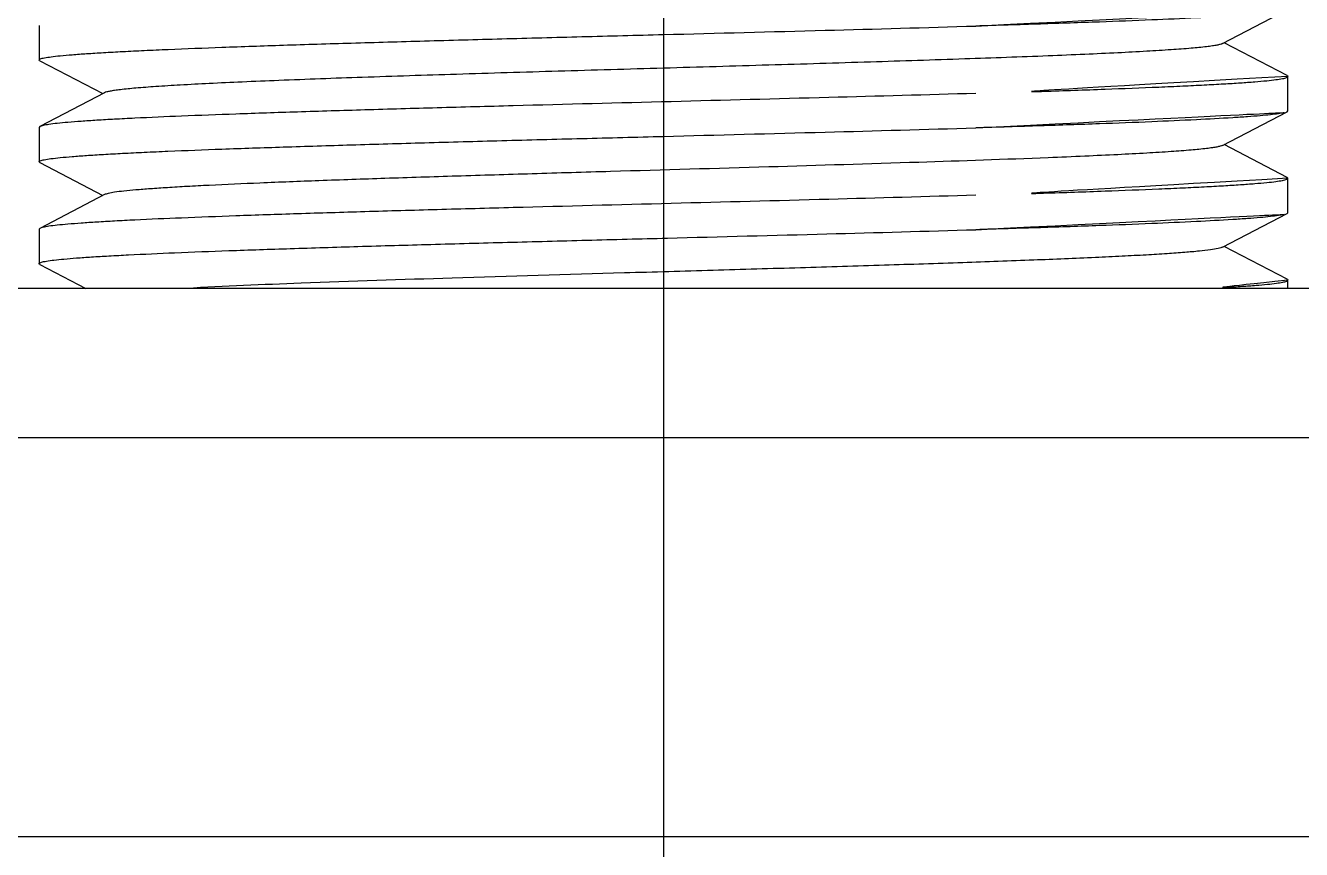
# Model space of a CAD drawing. Extents: x 16296660632 to 16296672895, y -37409619871 to -37409617326.
# Drawn here: x 16296672263.75 to 16296672286.43, y -37409617568.34 to -37409617553.69 of the extents above; entities that cross this region are included whole.
import ezdxf

# ---------------------------------------------------------------- set-up
doc = ezdxf.new("R2010")
doc.units = 0
doc.header["$LTSCALE"] = 10
doc.header["$MEASUREMENT"] = 0
doc.linetypes.add('ACAD_ISO08W100', pattern=[36, 24, -3, 6, -3])
doc.layers.get('0').update_dxf_attribs({"linetype": 'CONTINUOUS'})
doc.layers.add('06___PRT_ALL_SURFS', color=7, linetype='CONTINUOUS')

msp = doc.modelspace()

# ---------------------------------------------------------------- linework, layer by layer
at = {"color": 1, "linetype": 'ACAD_ISO08W100'}
msp.add_line((16296672275.087099, -37409617526.616676), (16296672275.087099, -37409617592.68528), dxfattribs=at)
at = {"color": 7, "linetype": 'Continuous'}
for p, q in [((16296672285.021749, -37409617554.013023), (16296672286.17333, -37409617553.412697)), ((16296672286.17333, -37409617554.581306), (16296672285.05245, -37409617553.997009)), ((16296672264.00087, -37409617554.317711), (16296672263.987101, -37409617554.303352)), ((16296672264.00087, -37409617554.317711), (16296672265.12175, -37409617554.902008)), ((16296672286.17333, -37409617554.581306), (16296672286.187099, -37409617554.595657)), ((16296672265.152451, -37409617554.886009), (16296672264.00087, -37409617555.486313)), ((16296672285.021749, -37409617555.823013), (16296672286.17333, -37409617555.22271)), ((16296672286.17333, -37409617555.22271), (16296672286.187099, -37409617555.208389)), ((16296672264.00087, -37409617555.486313), (16296672263.987101, -37409617555.500664)), ((16296672286.17333, -37409617556.391312), (16296672285.05245, -37409617555.807007)), ((16296672264.00087, -37409617556.127708), (16296672263.987101, -37409617556.113426)), ((16296672264.00087, -37409617556.127708), (16296672265.12175, -37409617556.712013)), ((16296672286.17333, -37409617556.391312), (16296672286.187099, -37409617556.405701)), ((16296672265.152451, -37409617556.696007), (16296672264.00087, -37409617557.29631)), ((16296672285.021749, -37409617557.633018), (16296672286.17333, -37409617557.032707)), ((16296672286.17333, -37409617557.032707), (16296672286.187099, -37409617557.018349)), ((16296672264.00087, -37409617557.29631), (16296672263.987101, -37409617557.310738)), ((16296672286.17333, -37409617558.201317), (16296672285.05245, -37409617557.617012)), ((16296672263.987101, -37409617557.923363), (16296672263.990471, -37409617557.91626)), ((16296672264.00087, -37409617557.937714), (16296672263.987101, -37409617557.923363)), ((16296672264.00087, -37409617557.937714), (16296672264.81805, -37409617558.363678)), ((16296672286.17333, -37409617558.201317), (16296672286.187099, -37409617558.215652)), ((16296672302.34096, -37409617558.363678), (16296672247.833241, -37409617558.363678)), ((16296672302.341221, -37409617561.022903), (16296672247.832979, -37409617561.022903)), ((16296672287.14666, -37409617568.113678), (16296672263.02754, -37409617568.113678))]:
    msp.add_line(p, q, dxfattribs=at)
for points, knots in [([(16296672280.6371, -37409617553.700027), (16296672281.021099, -37409617553.688507), (16296672281.754669, -37409617553.665787), (16296672282.79751, -37409617553.630348), (16296672283.720779, -37409617553.595047), (16296672284.509939, -37409617553.559898), (16296672285.077999, -37409617553.529297), (16296672285.45636, -37409617553.503937), (16296672285.68054, -37409617553.486328), (16296672285.86347, -37409617553.468719), (16296672286.004999, -37409617553.451736), (16296672286.10363, -37409617553.434486), (16296672286.155939, -37409617553.421761), (16296672286.1733, -37409617553.412697)], [0, 0, 0, 0, 0.207749842, 0.396881396, 0.564261363, 0.707388431, 0.824053165, 0.871880827, 0.912460953, 0.94563416, 0.971304636, 0.98941105, 1, 1, 1, 1]), ([(16296672263.987129, -37409617554.303352), (16296672263.987129, -37409617554.299637), (16296672263.99523, -37409617554.290718), (16296672264.02693, -37409617554.277588), (16296672264.09737, -37409617554.261368), (16296672264.215481, -37409617554.243973), (16296672264.380569, -37409617554.225693), (16296672264.591141, -37409617554.207321), (16296672264.84672, -37409617554.188759), (16296672265.146099, -37409617554.170143), (16296672265.488041, -37409617554.151459), (16296672265.87108, -37409617554.132736), (16296672266.459049, -37409617554.106682), (16296672267.28307, -37409617554.074677), (16296672268.368509, -37409617554.037521), (16296672269.56889, -37409617554.000267), (16296672270.86367, -37409617553.962967), (16296672272.230709, -37409617553.925613), (16296672273.646629, -37409617553.888237), (16296672275.56184, -37409617553.838539), (16296672277.89481, -37409617553.778), (16296672279.744749, -37409617553.726768), (16296672280.6371, -37409617553.700027)], [0, 0, 0, 0, 0.000668232, 0.001877659, 0.006298061, 0.01348518, 0.023442863, 0.036143164, 0.05153141, 0.069547748, 0.090118174, 0.113151645, 0.138554706, 0.196021258, 0.261537559, 0.333983367, 0.412122118, 0.494618633, 0.580061713, 0.66699269, 0.839357894, 1, 1, 1, 1]), ([(16296672285.02174, -37409617554.013023), (16296672285.009991, -37409617554.019127), (16296672284.977659, -37409617554.029251), (16296672284.918039, -37409617554.042297), (16296672284.836361, -37409617554.055473), (16296672284.68438, -37409617554.075089), (16296672284.440861, -37409617554.098297), (16296672284.086309, -37409617554.12487), (16296672283.65115, -37409617554.151581), (16296672283.139271, -37409617554.178467), (16296672282.555241, -37409617554.205437), (16296672281.648001, -37409617554.243103), (16296672280.377741, -37409617554.28904), (16296672278.72295, -37409617554.342407), (16296672276.93812, -37409617554.39592), (16296672275.087099, -37409617554.449509), (16296672273.23608, -37409617554.503098), (16296672271.45125, -37409617554.55661), (16296672269.796459, -37409617554.609993), (16296672268.526199, -37409617554.655907), (16296672267.618959, -37409617554.693581), (16296672267.034929, -37409617554.720551), (16296672266.52305, -37409617554.747437), (16296672266.087891, -37409617554.774147), (16296672265.733339, -37409617554.80072), (16296672265.48983, -37409617554.823929), (16296672265.337851, -37409617554.843559), (16296672265.25617, -37409617554.85672), (16296672265.196541, -37409617554.869766), (16296672265.16419, -37409617554.879883), (16296672265.152451, -37409617554.886009)], [0, 0, 0, 0, 0.001996423, 0.005062798, 0.009215777, 0.014457258, 0.028167992, 0.04608557, 0.068060649, 0.093895708, 0.123365672, 0.156203845, 0.230792119, 0.314998895, 0.405816454, 0.499999775, 0.594183107, 0.685000699, 0.769207528, 0.843795869, 0.876633896, 0.906104082, 0.931938837, 0.953914299, 0.971831407, 0.985542683, 0.990782939, 0.994936517, 0.998003881, 1, 1, 1, 1]), ([(16296672286.187071, -37409617554.595657), (16296672286.187071, -37409617554.599373), (16296672286.17897, -37409617554.608276), (16296672286.147301, -37409617554.621429), (16296672286.076891, -37409617554.63765), (16296672285.95882, -37409617554.655037), (16296672285.79376, -37409617554.673317), (16296672285.583229, -37409617554.691689), (16296672285.327669, -37409617554.710251), (16296672285.028299, -37409617554.728867), (16296672284.68635, -37409617554.747551), (16296672284.303289, -37409617554.766273), (16296672283.71534, -37409617554.792343), (16296672282.891239, -37409617554.824333), (16296672281.805811, -37409617554.861504), (16296672281.03944, -37409617554.885269), (16296672280.6371, -37409617554.897331)], [0, 0, 0, 0, 0.002001443, 0.005619998, 0.018841734, 0.040362988, 0.070173522, 0.108188646, 0.154267082, 0.208207786, 0.269799899, 0.338779936, 0.414837529, 0.586892612, 0.783126648, 1, 1, 1, 1]), ([(16296672280.6371, -37409617554.897331), (16296672279.76697, -37409617554.923409), (16296672277.96307, -37409617554.97345), (16296672275.2223, -37409617555.044701), (16296672272.90134, -37409617555.104813), (16296672271.08564, -37409617555.154099), (16296672269.807051, -37409617555.190552), (16296672268.61455, -37409617555.226952), (16296672267.52759, -37409617555.26326), (16296672266.56389, -37409617555.299469), (16296672265.845249, -37409617555.33078), (16296672265.34358, -37409617555.3564), (16296672265.025949, -37409617555.374634), (16296672264.749359, -37409617555.392792), (16296672264.514959, -37409617555.410896), (16296672264.32361, -37409617555.428772), (16296672264.176189, -37409617555.446564), (16296672264.08094, -37409617555.462013), (16296672264.02751, -37409617555.475578), (16296672264.00828, -37409617555.482452), (16296672264.00087, -37409617555.486313)], [0, 0, 0, 0, 0.156833197, 0.325114462, 0.493943992, 0.575116702, 0.652350712, 0.72438909, 0.790057411, 0.84828603, 0.898130749, 0.919649733, 0.938782792, 0.955448702, 0.969586069, 0.981140042, 0.99006504, 0.996343896, 0.998494889, 1, 1, 1, 1]), ([(16296672280.6371, -37409617555.510033), (16296672281.021111, -37409617555.49852), (16296672281.754681, -37409617555.475792), (16296672282.79751, -37409617555.440353), (16296672283.72076, -37409617555.405037), (16296672284.509899, -37409617555.369904), (16296672285.077959, -37409617555.339302), (16296672285.456329, -37409617555.313927), (16296672285.680519, -37409617555.296333), (16296672285.863461, -37409617555.278717), (16296672286.004999, -37409617555.261749), (16296672286.10363, -37409617555.244492), (16296672286.155939, -37409617555.231773), (16296672286.1733, -37409617555.22271)], [0, 0, 0, 0, 0.207752789, 0.396881623, 0.564255189, 0.707382101, 0.824047088, 0.871876485, 0.912457182, 0.945631479, 0.971303921, 0.989410682, 1, 1, 1, 1]), ([(16296672263.987129, -37409617556.113426), (16296672263.987089, -37409617556.109734), (16296672263.99509, -37409617556.100777), (16296672264.026711, -37409617556.087669), (16296672264.096991, -37409617556.071426), (16296672264.214939, -37409617556.054039), (16296672264.379881, -37409617556.035751), (16296672264.590321, -37409617556.017387), (16296672264.845791, -37409617555.998817), (16296672265.145069, -37409617555.980186), (16296672265.486919, -37409617555.961517), (16296672265.86989, -37409617555.942802), (16296672266.4578, -37409617555.916733), (16296672267.28179, -37409617555.884727), (16296672268.367241, -37409617555.847557), (16296672269.567671, -37409617555.81031), (16296672270.86253, -37409617555.772987), (16296672272.229679, -37409617555.735641), (16296672273.64575, -37409617555.698273), (16296672275.56118, -37409617555.648552), (16296672277.894449, -37409617555.588013), (16296672279.74464, -37409617555.536774), (16296672280.6371, -37409617555.510033)], [0, 0, 0, 0, 0.000665035, 0.001869419, 0.006279482, 0.01345684, 0.023405663, 0.036098333, 0.051479861, 0.069489956, 0.090055119, 0.113084215, 0.138483659, 0.195946833, 0.261464663, 0.333913288, 0.41205569, 0.49455855, 0.580010176, 0.666951064, 0.839337874, 1, 1, 1, 1]), ([(16296672285.021749, -37409617555.823013), (16296672285.01, -37409617555.829132), (16296672284.977659, -37409617555.839256), (16296672284.91803, -37409617555.852303), (16296672284.836361, -37409617555.865463), (16296672284.68438, -37409617555.885094), (16296672284.440861, -37409617555.908302), (16296672284.086309, -37409617555.934868), (16296672283.65115, -37409617555.961578), (16296672283.139271, -37409617555.988472), (16296672282.555241, -37409617556.01545), (16296672281.37574, -37409617556.064377), (16296672279.503361, -37409617556.128738), (16296672276.910431, -37409617556.20713), (16296672274.619989, -37409617556.272827), (16296672272.76898, -37409617556.327019), (16296672271.432131, -37409617556.367493), (16296672270.1689, -37409617556.407913), (16296672269.00474, -37409617556.448242), (16296672267.963091, -37409617556.488449), (16296672267.181471, -37409617556.523193), (16296672266.63298, -37409617556.551613), (16296672266.28417, -37409617556.571877), (16296672265.979731, -37409617556.592056), (16296672265.721201, -37409617556.612183), (16296672265.509821, -37409617556.632057), (16296672265.346741, -37409617556.651817), (16296672265.241261, -37409617556.668999), (16296672265.18203, -37409617556.684082), (16296672265.16069, -37409617556.691719), (16296672265.15246, -37409617556.696007)], [0, 0, 0, 0, 0.001996443, 0.005063381, 0.009216564, 0.014457259, 0.028168505, 0.046085578, 0.068061067, 0.093895715, 0.123365976, 0.15620384, 0.271874923, 0.405816176, 0.547302668, 0.617332024, 0.685000201, 0.74894414, 0.807877993, 0.860617832, 0.906103282, 0.925832943, 0.943421173, 0.95878, 0.9718307, 0.982515492, 0.990782729, 0.996603905, 0.998600567, 1, 1, 1, 1]), ([(16296672286.187071, -37409617556.405701), (16296672286.18705, -37409617556.409416), (16296672286.1789, -37409617556.418312), (16296672286.1472, -37409617556.431473), (16296672286.07671, -37409617556.447678), (16296672285.95858, -37409617556.465073), (16296672285.793449, -37409617556.483353), (16296672285.58287, -37409617556.501717), (16296672285.32728, -37409617556.520271), (16296672285.027901, -37409617556.538887), (16296672284.68594, -37409617556.557571), (16296672284.3029, -37409617556.576279), (16296672283.714991, -37409617556.602348), (16296672282.89098, -37409617556.634354), (16296672281.80567, -37409617556.671501), (16296672281.0394, -37409617556.695267), (16296672280.6371, -37409617556.707329)], [0, 0, 0, 0, 0.002006074, 0.005632006, 0.01886749, 0.040401733, 0.070223923, 0.108246831, 0.154331852, 0.208276863, 0.269869203, 0.338848323, 0.414902271, 0.586938229, 0.783149106, 1, 1, 1, 1]), ([(16296672280.6371, -37409617556.707329), (16296672279.766979, -37409617556.733414), (16296672277.96311, -37409617556.783447), (16296672275.22238, -37409617556.854698), (16296672272.901449, -37409617556.91481), (16296672271.085779, -37409617556.964104), (16296672269.807199, -37409617557.000549), (16296672268.614691, -37409617557.036949), (16296672267.52771, -37409617557.073257), (16296672266.56399, -37409617557.109459), (16296672265.845329, -37409617557.140778), (16296672265.34366, -37409617557.166397), (16296672265.02602, -37409617557.184624), (16296672264.74942, -37409617557.202789), (16296672264.514999, -37409617557.220886), (16296672264.323641, -37409617557.23877), (16296672264.17621, -37409617557.256561), (16296672264.08095, -37409617557.272011), (16296672264.02751, -37409617557.285583), (16296672264.00828, -37409617557.29245), (16296672264.00087, -37409617557.29631)], [0, 0, 0, 0, 0.156830893, 0.325109839, 0.493937152, 0.57510869, 0.652341077, 0.724379377, 0.79005039, 0.848280583, 0.898125853, 0.919645267, 0.938778725, 0.955445252, 0.969583585, 0.981138393, 0.99006396, 0.996343333, 0.998494603, 1, 1, 1, 1]), ([(16296672280.6371, -37409617557.320023), (16296672281.021111, -37409617557.308517), (16296672281.7547, -37409617557.285789), (16296672282.797541, -37409617557.250351), (16296672283.720791, -37409617557.215042), (16296672284.50992, -37409617557.179901), (16296672285.077971, -37409617557.1493), (16296672285.456341, -37409617557.12394), (16296672285.680519, -37409617557.106331), (16296672285.863461, -37409617557.088722), (16296672286.004999, -37409617557.071747), (16296672286.10363, -37409617557.054497), (16296672286.155939, -37409617557.041763), (16296672286.1733, -37409617557.032707)], [0, 0, 0, 0, 0.207755267, 0.396888904, 0.564262515, 0.707385348, 0.824047773, 0.87187714, 0.912457948, 0.945632167, 0.971304383, 0.989410837, 1, 1, 1, 1]), ([(16296672263.990471, -37409617557.91626), (16296672263.994459, -37409617557.912064), (16296672264.00827, -37409617557.904953), (16296672264.034731, -37409617557.896156), (16296672264.0728, -37409617557.887169), (16296672264.146009, -37409617557.873703), (16296672264.266319, -37409617557.857826), (16296672264.444469, -37409617557.839706), (16296672264.66711, -37409617557.821472), (16296672264.933281, -37409617557.803108), (16296672265.241899, -37409617557.784683), (16296672265.73435, -37409617557.758682), (16296672266.444969, -37409617557.726967), (16296672267.40309, -37409617557.690361), (16296672268.489599, -37409617557.653633), (16296672269.686359, -37409617557.616798), (16296672270.97333, -37409617557.57991), (16296672272.32902, -37409617557.542992), (16296672273.73078, -37409617557.50605), (16296672275.62392, -37409617557.456932), (16296672277.928619, -37409617557.397079), (16296672279.75577, -37409617557.346443), (16296672280.6371, -37409617557.320023)], [0, 0, 0, 0, 0.001041615, 0.002712972, 0.005049376, 0.008061072, 0.016119606, 0.026879171, 0.040298942, 0.056331116, 0.074909572, 0.095956467, 0.145105858, 0.202963529, 0.26856482, 0.340815402, 0.418508051, 0.500344671, 0.584960883, 0.670946145, 0.841268477, 1, 1, 1, 1]), ([(16296672285.021749, -37409617557.633018), (16296672285.012341, -37409617557.637917), (16296672284.98741, -37409617557.646439), (16296672284.91704, -37409617557.663338), (16296672284.790039, -37409617557.682404), (16296672284.592449, -37409617557.704437), (16296672284.33515, -37409617557.72657), (16296672284.01988, -37409617557.749023), (16296672283.64854, -37409617557.771523), (16296672283.223459, -37409617557.794121), (16296672282.557289, -37409617557.825783), (16296672281.612869, -37409617557.864449), (16296672280.36277, -37409617557.909264), (16296672278.9804, -37409617557.954201), (16296672277.50041, -37409617557.999237), (16296672275.959921, -37409617558.044312), (16296672273.89698, -37409617558.103882), (16296672271.456619, -37409617558.175247), (16296672268.86022, -37409617558.261208), (16296672267.28396, -37409617558.32592), (16296672266.60317, -37409617558.363647)], [0, 0, 0, 0, 0.001725719, 0.004257433, 0.011780674, 0.022584186, 0.036615523, 0.053790193, 0.074009357, 0.09714239, 0.123050047, 0.182518756, 0.250930733, 0.326573897, 0.407553283, 0.491840401, 0.577324038, 0.743338332, 0.889062934, 1, 1, 1, 1]), ([(16296672286.187071, -37409617558.215652), (16296672286.187071, -37409617558.219276), (16296672286.17935, -37409617558.227997), (16296672286.148821, -37409617558.240952), (16296672286.081051, -37409617558.256844), (16296672285.967331, -37409617558.273933), (16296672285.808359, -37409617558.291847), (16296672285.605551, -37409617558.309883), (16296672285.359301, -37409617558.328087), (16296672285.070749, -37409617558.346367), (16296672284.86433, -37409617558.357841), (16296672284.754259, -37409617558.363663)], [0, 0, 0, 0, 0.007509858, 0.020960403, 0.069963516, 0.14968547, 0.260114612, 0.4009425, 0.571690558, 0.771633014, 1, 1, 1, 1])]:
    msp.add_open_spline(points, degree=3, knots=knots, dxfattribs=at)
at = {"layer": '06___PRT_ALL_SURFS', "color": 7, "linetype": 'Continuous'}
for p, q in [((16296672263.987101, -37409617553.690666), (16296672263.987101, -37409617554.30336)), ((16296672286.187099, -37409617555.208359), (16296672286.187099, -37409617554.595657)), ((16296672263.987101, -37409617555.500664), (16296672263.987101, -37409617556.113358)), ((16296672286.187099, -37409617557.018356), (16296672286.187099, -37409617556.405663)), ((16296672263.987101, -37409617557.310661), (16296672263.987101, -37409617557.923363)), ((16296672286.187099, -37409617558.363678), (16296672286.187099, -37409617558.21566))]:
    msp.add_line(p, q, dxfattribs=at)

doc.saveas('drawing.dxf')
